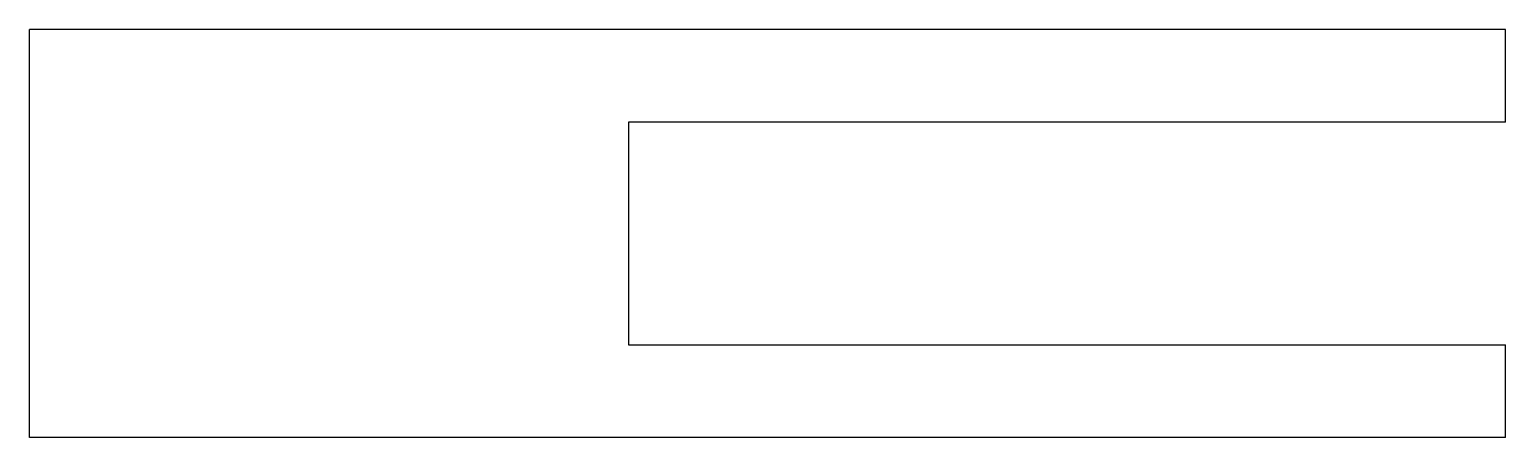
# Model space of a CAD drawing. Header units: metres. Extents: x -52.3 to 27.3, y -22 to 0.
import ezdxf

# ---------------------------------------------------------------- set-up
doc = ezdxf.new("R2010")
doc.units = ezdxf.units.M

msp = doc.modelspace()

# ---------------------------------------------------------------- linework, layer by layer
for points in [[(27.3, 0), (25.708, 0), (24.116, 0), (22.524, 0), (20.932, 0), (19.34, 0), (17.748, 0), (16.156, 0), (14.564, 0), (12.972, 0), (11.38, 0), (9.788, 0), (8.196, 0), (6.604, 0), (5.012, 0), (3.42, 0), (1.828, 0), (0.236, 0), (-1.356, 0), (-2.948, 0), (-4.54, 0), (-6.132, 0), (-7.724, 0), (-9.316, 0), (-10.908, 0), (-12.5, 0), (-14.092, 0), (-15.684, 0), (-17.276, 0), (-18.868, 0), (-20.46, 0), (-22.052, 0), (-23.644, 0), (-25.236, 0), (-26.828, 0), (-28.42, 0), (-30.012, 0), (-31.604, 0), (-33.196, 0), (-34.788, 0), (-36.38, 0), (-37.972, 0), (-39.564, 0), (-41.156, 0), (-42.748, 0), (-44.34, 0), (-45.932, 0), (-47.524, 0), (-49.116, 0), (-50.708, 0), (-52.3, 0)], [(-52.3, -22), (-52.3, -21.56), (-52.3, -21.12), (-52.3, -20.68), (-52.3, -20.24), (-52.3, -19.8), (-52.3, -19.36), (-52.3, -18.92), (-52.3, -18.48), (-52.3, -18.04), (-52.3, -17.6), (-52.3, -17.16), (-52.3, -16.72), (-52.3, -16.28), (-52.3, -15.84), (-52.3, -15.4), (-52.3, -14.96), (-52.3, -14.52), (-52.3, -14.08), (-52.3, -13.64), (-52.3, -13.2), (-52.3, -12.76), (-52.3, -12.32), (-52.3, -11.88), (-52.3, -11.44), (-52.3, -11), (-52.3, -10.56), (-52.3, -10.12), (-52.3, -9.68), (-52.3, -9.24), (-52.3, -8.8), (-52.3, -8.36), (-52.3, -7.92), (-52.3, -7.48), (-52.3, -7.04), (-52.3, -6.6), (-52.3, -6.16), (-52.3, -5.72), (-52.3, -5.28), (-52.3, -4.84), (-52.3, -4.4), (-52.3, -3.96), (-52.3, -3.52), (-52.3, -3.08), (-52.3, -2.64), (-52.3, -2.2), (-52.3, -1.76), (-52.3, -1.32), (-52.3, -0.88), (-52.3, -0.44), (-52.3, 0)], [(27.3, -5), (27.3, -4.9), (27.3, -4.8), (27.3, -4.7), (27.3, -4.6), (27.3, -4.5), (27.3, -4.4), (27.3, -4.3), (27.3, -4.2), (27.3, -4.1), (27.3, -4), (27.3, -3.9), (27.3, -3.8), (27.3, -3.7), (27.3, -3.6), (27.3, -3.5), (27.3, -3.4), (27.3, -3.3), (27.3, -3.2), (27.3, -3.1), (27.3, -3), (27.3, -2.9), (27.3, -2.8), (27.3, -2.7), (27.3, -2.6), (27.3, -2.5), (27.3, -2.4), (27.3, -2.3), (27.3, -2.2), (27.3, -2.1), (27.3, -2), (27.3, -1.9), (27.3, -1.8), (27.3, -1.7), (27.3, -1.6), (27.3, -1.5), (27.3, -1.4), (27.3, -1.3), (27.3, -1.2), (27.3, -1.1), (27.3, -1), (27.3, -0.9), (27.3, -0.8), (27.3, -0.7), (27.3, -0.6), (27.3, -0.5), (27.3, -0.4), (27.3, -0.3), (27.3, -0.2), (27.3, -0.1), (27.3, 0)], [(27.3, -5), (26.354, -5), (25.408, -5), (24.462, -5), (23.516, -5), (22.57, -5), (21.624, -5), (20.678, -5), (19.732, -5), (18.786, -5), (17.84, -5), (16.894, -5), (15.948, -5), (15.002, -5), (14.056, -5), (13.11, -5), (12.164, -5), (11.218, -5), (10.272, -5), (9.326, -5), (8.38, -5), (7.434, -5), (6.488, -5), (5.542, -5), (4.596, -5), (3.65, -5), (2.704, -5), (1.758, -5), (0.812, -5), (-0.134, -5), (-1.08, -5), (-2.026, -5), (-2.972, -5), (-3.918, -5), (-4.864, -5), (-5.81, -5), (-6.756, -5), (-7.702, -5), (-8.648, -5), (-9.594, -5), (-10.54, -5), (-11.486, -5), (-12.432, -5), (-13.378, -5), (-14.324, -5), (-15.27, -5), (-16.216, -5), (-17.162, -5), (-18.108, -5), (-19.054, -5), (-20, -5)], [(-20, -5), (-20, -5.24), (-20, -5.48), (-20, -5.72), (-20, -5.96), (-20, -6.2), (-20, -6.44), (-20, -6.68), (-20, -6.92), (-20, -7.16), (-20, -7.4), (-20, -7.64), (-20, -7.88), (-20, -8.12), (-20, -8.36), (-20, -8.6), (-20, -8.84), (-20, -9.08), (-20, -9.32), (-20, -9.56), (-20, -9.8), (-20, -10.04), (-20, -10.28), (-20, -10.52), (-20, -10.76), (-20, -11), (-20, -11.24), (-20, -11.48), (-20, -11.72), (-20, -11.96), (-20, -12.2), (-20, -12.44), (-20, -12.68), (-20, -12.92), (-20, -13.16), (-20, -13.4), (-20, -13.64), (-20, -13.88), (-20, -14.12), (-20, -14.36), (-20, -14.6), (-20, -14.84), (-20, -15.08), (-20, -15.32), (-20, -15.56), (-20, -15.8), (-20, -16.04), (-20, -16.28), (-20, -16.52), (-20, -16.76), (-20, -17)], [(-20, -17), (-19.054, -17), (-18.108, -17), (-17.162, -17), (-16.216, -17), (-15.27, -17), (-14.324, -17), (-13.378, -17), (-12.432, -17), (-11.486, -17), (-10.54, -17), (-9.594, -17), (-8.648, -17), (-7.702, -17), (-6.756, -17), (-5.81, -17), (-4.864, -17), (-3.918, -17), (-2.972, -17), (-2.026, -17), (-1.08, -17), (-0.134, -17), (0.812, -17), (1.758, -17), (2.704, -17), (3.65, -17), (4.596, -17), (5.542, -17), (6.488, -17), (7.434, -17), (8.38, -17), (9.326, -17), (10.272, -17), (11.218, -17), (12.164, -17), (13.11, -17), (14.056, -17), (15.002, -17), (15.948, -17), (16.894, -17), (17.84, -17), (18.786, -17), (19.732, -17), (20.678, -17), (21.624, -17), (22.57, -17), (23.516, -17), (24.462, -17), (25.408, -17), (26.354, -17), (27.3, -17)], [(27.3, -22), (27.3, -21.9), (27.3, -21.8), (27.3, -21.7), (27.3, -21.6), (27.3, -21.5), (27.3, -21.4), (27.3, -21.3), (27.3, -21.2), (27.3, -21.1), (27.3, -21), (27.3, -20.9), (27.3, -20.8), (27.3, -20.7), (27.3, -20.6), (27.3, -20.5), (27.3, -20.4), (27.3, -20.3), (27.3, -20.2), (27.3, -20.1), (27.3, -20), (27.3, -19.9), (27.3, -19.8), (27.3, -19.7), (27.3, -19.6), (27.3, -19.5), (27.3, -19.4), (27.3, -19.3), (27.3, -19.2), (27.3, -19.1), (27.3, -19), (27.3, -18.9), (27.3, -18.8), (27.3, -18.7), (27.3, -18.6), (27.3, -18.5), (27.3, -18.4), (27.3, -18.3), (27.3, -18.2), (27.3, -18.1), (27.3, -18), (27.3, -17.9), (27.3, -17.8), (27.3, -17.7), (27.3, -17.6), (27.3, -17.5), (27.3, -17.4), (27.3, -17.3), (27.3, -17.2), (27.3, -17.1), (27.3, -17)], [(27.3, -22), (25.708, -22), (24.116, -22), (22.524, -22), (20.932, -22), (19.34, -22), (17.748, -22), (16.156, -22), (14.564, -22), (12.972, -22), (11.38, -22), (9.788, -22), (8.196, -22), (6.604, -22), (5.012, -22), (3.42, -22), (1.828, -22), (0.236, -22), (-1.356, -22), (-2.948, -22), (-4.54, -22), (-6.132, -22), (-7.724, -22), (-9.316, -22), (-10.908, -22), (-12.5, -22), (-14.092, -22), (-15.684, -22), (-17.276, -22), (-18.868, -22), (-20.46, -22), (-22.052, -22), (-23.644, -22), (-25.236, -22), (-26.828, -22), (-28.42, -22), (-30.012, -22), (-31.604, -22), (-33.196, -22), (-34.788, -22), (-36.38, -22), (-37.972, -22), (-39.564, -22), (-41.156, -22), (-42.748, -22), (-44.34, -22), (-45.932, -22), (-47.524, -22), (-49.116, -22), (-50.708, -22), (-52.3, -22)]]:
    msp.add_lwpolyline(points)

doc.saveas('drawing.dxf')
